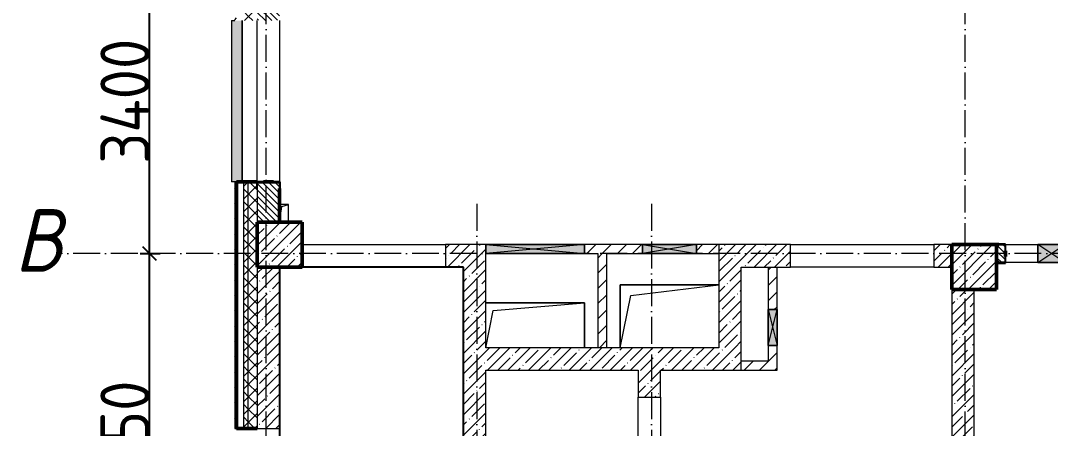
# Model space of a CAD drawing. Header units: millimetres. Extents: x -12989 to 629078, y -109036 to 555275.
# Drawn here: x 511477 to 522968, y 94815 to 99365 of the extents above; entities that cross this region are included whole.
import ezdxf

# ---------------------------------------------------------------- set-up
doc = ezdxf.new("R2010")
doc.units = ezdxf.units.MM
doc.linetypes.add('50_200_ШТРИХ_1Т_ш5_п1_п1_', pattern=[700, 500, -100, 0, -100])
for name, color, linetype, lineweight in [('A-____-____-DIMS', 7, 'Continuous', 9), ('A-DETL-GENF-OTLN', 7, 'Continuous', 9), ('A-FLOR-____-OTLN', 7, 'Continuous', 9), ('A-GENM-____-MCUT', 7, 'Continuous', 25), ('A-GENM-____-OTLN', 7, 'Continuous', 9), ('A-GENM-____-OTLN-1', 7, 'Continuous', 25), ('A-GLAZ-____-OTLN', 7, 'Continuous', 9), ('A-WALL-____-MCUT-1', 7, 'Continuous', 9), ('A-WALL-____-MCUT-2', 7, 'Continuous', 50), ('A-WALL-____-MCUT-3', 7, 'Continuous', 9), ('A-WALL-____-OTLN', 7, 'Continuous', 9), ('A-WALL-____-PATT-1', 7, 'Continuous', 9), ('A-WALL-FNSH-MCUT-1', 7, 'Continuous', 9), ('I-WALL-____-OTLN', 7, 'Continuous', 9), ('S-COLS-____-MCUT', 7, 'Continuous', 50), ('S-COLS-____-OTLN', 7, 'Continuous', 9), ('S-GRID-____-IDEN', 7, 'Continuous', 9), ('S-GRID-____-OTLN-1', 7, '50_200_ШТРИХ_1Т_ш5_п1_п1_', 9)]:
    doc.layers.add(name, color=color, linetype=linetype, lineweight=lineweight)
doc.layers.add('A-GLAZ-____-OTLN-1', color=7, linetype='Continuous', lineweight=9, true_color=0xc0c0c0)
doc.styles.add('ISOCPEUR_I', font='isocpeui.ttf', dxfattribs={"width": 0.9, "height": 2.5})
doc.styles.add('ISOCPEUR_I_9', font='isocpeui.ttf', dxfattribs={"width": 0.9, "height": 250})
doc.styles.add('СПДС', font='isocpeur.ttf', dxfattribs={"width": 0.9})
doc.dimstyles.new('ISO-2_5_0_9К_БОЛЬШОЙ_ОСИ', dxfattribs={"dimscale": 304.8, "dimtxt": 248.995294, "dimasz": 0.492126, "dimexe": 0.393701, "dimexo": 0, "dimgap": 0, "dimtad": 1, "dimdec": 0, "dimzin": 0, "dimdsep": 46, "dimtxsty": 'ISOCPEUR_I_9', "dimblk1": 'OBLIQUE', "dimblk2": 'OBLIQUE', "dimsah": 1, "dimcen": 0.09, "dimdle": 0.393701, "dimazin": 0, "dimtfac": 1, "dimtdec": 4, "dimtix": 1, "dimtmove": 0, "dimatfit": 3, "dimfxl": 1, "dimtvp": 1, "dimtolj": 1, "dimtzin": 0, "dimarcsym": 2})
pattern_1 = [(45, (516567.8, 90784.41), (-114.0493, 114.0493), []), (45, (516681.85, 90784.41), (-114.0493, 114.0493), [201.612, -40.322, 3.353, -36.97])]
pattern_2 = [(135, (516567.8, 90784.41), (-35.35534, -35.35534), [])]
pattern_3 = [(45, (516567.8, 90784.41), (-84.8528, 84.8528), [])]
pattern_4 = [(45, (516567.8, 90784.41), (-70.7107, 70.7107), []), (135, (516567.8, 90784.41), (-70.7107, -70.7107), [])]

# ---------------------------------------------------------------- blocks, each defined once
blk = doc.blocks.new('BSC_Колонна _Прямоугольная - 500х500-V83-АР1_План отверстий 2 этажа в осях 1-64_А-ГГ')
at = {"layer": 'S-COLS-____-OTLN'}
h = blk.add_hatch(dxfattribs=at)
h.set_pattern_fill('FP_112', color=256, style=0, pattern_type=2)
h.set_pattern_definition([(45, (-5550, -5831.04), (-114.0493, 114.0493), []), (45, (-5435.95, -5831.04), (-114.0493, 114.0493), [201.613, -40.323, 3.353, -36.97])])
h.paths.add_polyline_path([(-250, -250), (250, -250), (250, 250), (-250, 250)], flags=0)
at = {"layer": 'S-COLS-____-MCUT'}
for p, q in [((250, 250), (-250, 250)), ((-250, 250), (-250, -250)), ((250, -250), (250, 250)), ((-250, -250), (250, -250))]:
    blk.add_line(p, q, dxfattribs=at)
blk = doc.blocks.new('BSC_Колонна _Прямоугольная - 500х500-V138-АР1_План отверстий 2 этажа в осях 1-64_А-ГГ')
at = {"layer": 'S-COLS-____-OTLN'}
h = blk.add_hatch(dxfattribs=at)
h.set_pattern_fill('FP_168', color=256, style=0, pattern_type=2)
h.set_pattern_definition([(45, (2200, -6081.04), (-114.0493, 114.0493), []), (45, (2314.05, -6081.04), (-114.0493, 114.0493), [201.612, -40.322, 3.353, -36.97])])
h.paths.add_polyline_path([(-250, -250), (250, -250), (250, 250), (-250, 250)], flags=0)
at = {"layer": 'S-COLS-____-MCUT'}
for p, q in [((250, 250), (-250, 250)), ((-250, 250), (-250, -250)), ((250, -250), (250, 250)), ((-250, -250), (250, -250))]:
    blk.add_line(p, q, dxfattribs=at)
blk = doc.blocks.new('Фахверк_СКБ_Уголок - 250_2700-27497298-АР1_План отверстий 2 этажа в осях 1-64_А-ГГ')
at = {"layer": 'A-GENM-____-MCUT'}
for p, q in [((200, 181), (125, 181)), ((125, 181), (125, 106)), ((131, 106), (131, 175)), ((131, 175), (200, 175)), ((200, 175), (200, 181)), ((125, 106), (131, 106)), ((131, -6), (125, -6)), ((125, -6), (125, -81)), ((125, -81), (200, -81)), ((131, -75), (131, -6)), ((200, -75), (131, -75)), ((200, -81), (200, -75))]:
    blk.add_line(p, q, dxfattribs=at)
blk = doc.blocks.new('Фахверк_СКБ_Уголок - 200_3550_зеркало-28264001-АР1_План отверстий 2 этажа в осях 1-64_А-ГГ')
at = {"layer": 'A-GENM-____-MCUT'}
for p, q in [((200, 156), (125, 156)), ((125, 156), (125, 81)), ((131, 81), (131, 150)), ((131, 150), (200, 150)), ((200, 150), (200, 156)), ((125, 81), (131, 81)), ((131, 19), (125, 19)), ((125, 19), (125, -56)), ((131, -50), (131, 19)), ((125, -56), (200, -56)), ((200, -50), (131, -50)), ((200, -56), (200, -50))]:
    blk.add_line(p, q, dxfattribs=at)
blk = doc.blocks.new('AR_Отверстие прямоугольное _в плите_ - AR_Отверстие прямоугольное _в плите_-V159-АР1_План отверстий 2 этажа в осях 1-64_А-ГГ')
at = {"layer": 'A-GENM-____-OTLN'}
for p, q in [((50, 100), (-50, 100)), ((-50, -100), (-25, 75)), ((-25, 75), (50, 100)), ((50, -100), (50, 100))]:
    blk.add_line(p, q, dxfattribs=at)
blk = doc.blocks.new('AR_Отверстие прямоугольное _в плите_ - AR_Отверстие прямоугольное _в плите_-30552744-АР1_План отверстий 2 этажа в осях 1-64_А-ГГ')
at = {"layer": 'A-GENM-____-OTLN'}
for p, q in [((550, 350), (-550, 350)), ((-550, 350), (-550, -350)), ((-433, 233), (550, 350)), ((-550, -350), (-433, 233))]:
    blk.add_line(p, q, dxfattribs=at)
blk = doc.blocks.new('AR_Отверстие прямоугольное _в плите_ - AR_Отверстие прямоугольное _в плите_-30552508-АР1_План отверстий 2 этажа в осях 1-64_А-ГГ')
at = {"layer": 'A-GENM-____-OTLN'}
for p, q in [((550, 250), (-550, 250)), ((-467, 167), (550, 250)), ((550, -250), (550, 250)), ((-550, -250), (-467, 167))]:
    blk.add_line(p, q, dxfattribs=at)
blk = doc.blocks.new('Отлив_СКБ - Отлив витража_120_НВФ-31885689-АР1_План отверстий 2 этажа в осях 1-64_А-ГГ')
at = {"layer": 'A-GLAZ-____-OTLN-1'}
for points in [[(1800, 2), (1800, 120), (0, 120), (0, 2), (1103, 2)], [(1103, 0), (1800, 0), (1800, 2), (0, 2), (0, 0)]]:
    blk.add_hatch(color=256, dxfattribs=at).paths.add_polyline_path(points, flags=0)
at = {"layer": 'A-GLAZ-____-OTLN'}
for p, q in [((0, 83), (0, 120)), ((1800, 120), (0, 120)), ((1800, 120), (1800, 83)), ((0, 2), (1800, 2)), ((1800, 0), (0, 0))]:
    blk.add_line(p, q, dxfattribs=at)
blk = doc.blocks.new('AR_Отверстие прямоугольное _в стене__БезПР - AR_Отверстие прямоугольное _в стене__БезПР-36788922-АР1_План отверстий 2 этажа в осях 1-64_А-ГГ')
at = {"layer": 'A-GLAZ-____-OTLN'}
blk.add_hatch(color=256, dxfattribs=at).paths.add_polyline_path([(300, -50), (300, 50), (-300, 50), (-300, -50)], flags=0)
at = {"layer": 'A-DETL-GENF-OTLN'}
for p, q in [((-300, -50), (-300, 50)), ((-300, 50), (300, 50)), ((300, 50), (-300, -50)), ((-300, 50), (300, -50)), ((300, 50), (-300, 50)), ((-300, 50), (-300, -50)), ((300, 50), (300, -50)), ((300, -50), (300, 50)), ((300, -50), (-300, -50)), ((-300, -50), (300, -50))]:
    blk.add_line(p, q, dxfattribs=at)
at = {"layer": 'A-GLAZ-____-OTLN'}
blk.add_line((300, 50), (-300, 50), dxfattribs=at)
blk = doc.blocks.new('AR_Отверстие прямоугольное _в стене__БезПР - AR_Отверстие прямоугольное _в стене__БезПР-36428349-АР1_План отверстий 2 этажа в осях 1-64_А-ГГ')
at = {"layer": 'A-GLAZ-____-OTLN'}
blk.add_hatch(color=256, dxfattribs=at).paths.add_polyline_path([(-150, 100), (-150, -100), (150, -100), (150, 100)], flags=0)
at = {"layer": 'A-DETL-GENF-OTLN'}
for p, q in [((-150, -100), (-150, 100)), ((-150, 100), (150, 100)), ((150, 100), (-150, -100)), ((-150, 100), (150, -100)), ((150, 100), (-150, 100)), ((-150, 100), (-150, -100)), ((150, 100), (150, -100)), ((150, -100), (150, 100)), ((150, -100), (-150, -100)), ((-150, -100), (150, -100))]:
    blk.add_line(p, q, dxfattribs=at)
at = {"layer": 'A-GLAZ-____-OTLN'}
blk.add_line((150, 100), (-150, 100), dxfattribs=at)
blk = doc.blocks.new('AR_Отверстие прямоугольное _в стене_ - AR_Отверстие прямоугольное _в стене__ОВ-36990253-АР1_План отверстий 2 этажа в осях 1-64_А-ГГ')
at = {"layer": 'A-GLAZ-____-OTLN'}
blk.add_hatch(color=256, dxfattribs=at).paths.add_polyline_path([(550, -50), (550, 50), (-550, 50), (-550, -50)], flags=0)
at = {"layer": 'A-DETL-GENF-OTLN'}
for p, q in [((-550, -50), (-550, 50)), ((-550, 50), (550, 50)), ((550, 50), (-550, -50)), ((-550, 50), (550, -50)), ((550, 50), (-550, 50)), ((-550, 50), (-550, -50)), ((550, 50), (550, -50)), ((550, -50), (550, 50)), ((550, -50), (-550, -50)), ((-550, -50), (550, -50))]:
    blk.add_line(p, q, dxfattribs=at)
blk = doc.blocks.new('AR_Отверстие прямоугольное _в стене_ - AR_Отверстие прямоугольное _в стене__ОВ-36989221-АР1_План отверстий 2 этажа в осях 1-64_А-ГГ')
at = {"layer": 'A-GLAZ-____-OTLN'}
blk.add_hatch(color=256, dxfattribs=at).paths.add_polyline_path([(-200, -50), (200, -50), (200, 50), (-200, 50)], flags=0)
at = {"layer": 'A-DETL-GENF-OTLN'}
for p, q in [((-200, -50), (-200, 50)), ((-200, 50), (200, 50)), ((200, 50), (-200, -50)), ((-200, 50), (200, -50)), ((200, 50), (-200, 50)), ((-200, 50), (-200, -50)), ((200, 50), (200, -50)), ((200, -50), (200, 50)), ((200, -50), (-200, -50)), ((-200, -50), (200, -50))]:
    blk.add_line(p, q, dxfattribs=at)
blk = doc.blocks.new('_Oblique')
at = {"color": 0, "linetype": 'ByBlock', "lineweight": -2}
blk.add_line((-0.5, -0.5), (0.5, 0.5), dxfattribs=at)
blk = doc.blocks.new('*D2946')
at = {"layer": 'A-____-____-DIMS', "color": 0, "lineweight": -2, "transparency": 16777216}
for p, q in [((280119, -85152), (280119, -80762)), ((280013, -80882), (280239, -80882)), ((280013, -85032), (280239, -85032))]:
    blk.add_line(p, q, dxfattribs=at)
at = {"layer": 'Defpoints', "color": 0, "transparency": 16777216}
for p in [(280013, -80882), (280119, -80882), (280013, -85032)]:
    blk.add_point(p, dxfattribs=at)
at = {"layer": 'A-____-____-DIMS', "color": 0, "lineweight": -2, "transparency": 16777216, "xscale": 150, "yscale": 150, "zscale": 150}
for p, rotation in [((280119, -80882), 90), ((280119, -85032), 270)]:
    blk.add_blockref('_Oblique', p, dxfattribs=dict(at, rotation=rotation))
at = {"layer": 'A-____-____-DIMS', "color": 0, "transparency": 16777216, "insert": (279845, -82957), "char_height": 548.6, "attachment_point": 5, "rotation": 90, "style": 'СПДС'}
blk.add_mtext('\\A1;4150', dxfattribs=at)
blk = doc.blocks.new('*D2947')
at = {"layer": 'A-____-____-DIMS', "color": 0, "lineweight": -2, "transparency": 16777216}
for p, q in [((280119, -81002), (280119, -77362)), ((280013, -77482), (280239, -77482)), ((280013, -80882), (280239, -80882))]:
    blk.add_line(p, q, dxfattribs=at)
at = {"layer": 'Defpoints', "color": 0, "transparency": 16777216}
for p in [(280013, -77482), (280119, -77482), (280013, -80882)]:
    blk.add_point(p, dxfattribs=at)
at = {"layer": 'A-____-____-DIMS', "color": 0, "lineweight": -2, "transparency": 16777216, "xscale": 150, "yscale": 150, "zscale": 150}
for p, rotation in [((280119, -77482), 90), ((280119, -80882), 270)]:
    blk.add_blockref('_Oblique', p, dxfattribs=dict(at, rotation=rotation))
at = {"layer": 'A-____-____-DIMS', "color": 0, "transparency": 16777216, "insert": (279845, -79182), "char_height": 548.6, "attachment_point": 5, "rotation": 90, "style": 'СПДС'}
blk.add_mtext('\\A1;3400', dxfattribs=at)
blk = doc.blocks.new('3эт')
at = {"layer": 'S-GRID-____-OTLN-1', "color": 251, "ltscale": 0.6, "true_color": 0x636466}
for p, q in [((281420.7, -91346.1), (281420.7, -36982.5)), ((289220.7, -91346.1), (289220.7, -36982.5)), ((283770.7, -80328.4), (283770.7, -91346.1)), ((285720.7, -80328.4), (285720.7, -91346.1)), ((374089.5, -80882.4), (279101.9, -80882.4))]:
    blk.add_line(p, q, dxfattribs=at)
at = {"layer": 'S-GRID-____-IDEN', "insert": (278611.9, -80385.4), "char_height": 700, "width": 223.671, "attachment_point": 1, "style": 'ISOCPEUR_I'}
blk.add_mtext('\\fISOCPEUR|b0|i1|c204|p34|;\\W.9;В', dxfattribs=at)
at = {"layer": 'A-____-____-DIMS'}
for base, p1, p2, override, picture, middle in [((280119.3, -77482.4), (280013.2, -80882.4), (280013.2, -77482.4), {"dimtxt": 1.8, "dimpost": '<>', "dimtxsty": 'СПДС', "dimfxl": 3400}, '*D2947', (279845, -79182.4)), ((280119.3, -80882.4), (280013.2, -85032.4), (280013.2, -80882.4), {"dimtxt": 1.8, "dimpost": '<>', "dimtxsty": 'СПДС', "dimfxl": 4150}, '*D2946', (279845, -82957.4))]:
    dim = blk.add_linear_dim(base=base, p1=p1, p2=p2, angle=90, dimstyle='ISO-2_5_0_9К_БОЛЬШОЙ_ОСИ', override=override, dxfattribs=at)
    dim.commit()
    dim.dimension.update_dxf_attribs({"geometry": picture, "text_midpoint": middle})

msp = doc.modelspace()

# ---------------------------------------------------------------- hatches: boundary and pattern name
at = {"layer": 'A-WALL-____-PATT-1'}
h = msp.add_hatch(dxfattribs=at)
h.set_pattern_fill('FP_3', color=256, style=0, pattern_type=2)
h.set_pattern_definition([(45, (516567.8, 90784.41), (-85.5366, 85.5366), []), (45, (516624.82, 90784.41), (-85.5366, 85.5366), [])])
h.paths.add_polyline_path([(513867.7976, 88615.4504), (513887.7976, 88615.4504), (513887.7976, 93015.4504), (513867.7976, 93015.4504), (513867.7976, 91520.317)], flags=0)
h.paths.add_polyline_path([(513867.7976, 94815.4504), (513887.7976, 94815.4504), (513887.7976, 97565.4504), (513867.7976, 97565.4504), (513867.7976, 94960.293)], flags=0)
h.paths.add_polyline_path([(513887.7976, 99365.4504), (513887.7976, 100280.4504), (513867.7976, 100280.4504), (513867.7976, 99365.4504)], flags=0)
h = msp.add_hatch(dxfattribs=at)
h.set_pattern_fill('FP_1', color=256, style=0, pattern_type=2)
h.set_pattern_definition(pattern_4)
h.paths.add_polyline_path([(513967.7976, 88715.4504), (514017.7976, 88715.4504), (514017.7976, 93015.4504), (513967.7976, 93015.4504), (513967.7976, 91520.317)], flags=0)
h.paths.add_polyline_path([(514017.7976, 94815.4504), (514017.7976, 97565.4504), (513967.7976, 97565.4504), (513967.7976, 94815.4504)], flags=0)
h.paths.add_polyline_path([(514017.7976, 99365.4504), (514017.7976, 100300.4504), (513967.7976, 100300.4504), (513967.7976, 99365.4504)], flags=0)
h = msp.add_hatch(dxfattribs=at)
h.set_pattern_fill('FP_1', color=256, style=0, pattern_type=2)
h.set_pattern_definition(pattern_4)
h.paths.add_polyline_path([(514017.7976, 88765.4504), (514117.7976, 88765.4504), (514117.7976, 93015.4504), (514017.7976, 93015.4504), (514017.7976, 91520.317)], flags=0)
h.paths.add_polyline_path([(514117.7976, 94815.4504), (514117.7976, 97490.4504), (514111.7976, 97490.4504), (514111.7976, 97565.4504), (514017.7976, 97565.4504), (514017.7976, 94815.4504)], flags=0)
h.paths.add_polyline_path([(514111.7976, 99365.4504), (514111.7976, 99440.4504), (514117.7976, 99440.4504), (514117.7976, 100300.4504), (514017.7976, 100300.4504), (514017.7976, 99365.4504)], flags=0)
h = msp.add_hatch(dxfattribs=at)
h.set_pattern_fill('FP_6', color=256, style=0, pattern_type=2)
h.set_pattern_definition(pattern_2)
h.paths.add_polyline_path([(514117.7976, 97115.4504), (514367.7976, 97115.4504), (514367.7976, 97559.4504), (514298.7976, 97559.4504), (514298.7976, 97565.4504), (514186.7976, 97565.4504), (514186.7976, 97559.4504), (514117.7976, 97559.4504), (514117.7976, 97490.4504)], flags=0)
h.paths.add_polyline_path([(514186.7976, 99365.4504), (514298.7976, 99365.4504), (514298.7976, 99371.4504), (514367.7976, 99371.4504), (514367.7976, 99765.4504), (514117.7976, 99765.4504), (514117.7976, 99371.4504), (514186.7976, 99371.4504)], flags=0)
h = msp.add_hatch(dxfattribs=at)
h.set_pattern_fill('FP_25', color=256, style=0, pattern_type=2)
h.set_pattern_definition(pattern_1)
h.paths.add_polyline_path([(516217.7976, 96615.4504), (516667.7976, 96615.4504), (516667.7976, 96865.4504), (516217.7976, 96865.4504)], flags=0)
h = msp.add_hatch(dxfattribs=at)
h.set_pattern_fill('FP_4', color=256, style=0, pattern_type=2)
h.set_pattern_definition(pattern_3)
h.paths.add_polyline_path([(519017.7976, 96765.4504), (519267.7976, 96765.4504), (519267.7976, 96865.4504), (519017.7976, 96865.4504), (519017.7976, 96845.4504)], flags=0)
h.paths.add_polyline_path([(517767.7976, 96765.4504), (518417.7976, 96765.4504), (518417.7976, 96865.4504), (517767.7976, 96865.4504), (517767.7976, 96777.4504)], flags=0)
h = msp.add_hatch(dxfattribs=at)
h.set_pattern_fill('FP_25', color=256, style=0, pattern_type=2)
h.set_pattern_definition(pattern_1)
h.paths.add_polyline_path([(519517.7976, 95715.4504), (519517.7976, 96865.4504), (519267.7976, 96865.4504), (519267.7976, 95715.4504)], flags=0)
h = msp.add_hatch(dxfattribs=at)
h.set_pattern_fill('FP_25', color=256, style=0, pattern_type=2)
h.set_pattern_definition(pattern_1)
h.paths.add_polyline_path([(521867.7976, 96615.4504), (521867.7976, 96865.4504), (521667.7976, 96865.4504), (521667.7976, 96615.4504)], flags=0)
h.paths.add_polyline_path([(519517.7976, 96615.4504), (520067.7976, 96615.4504), (520067.7976, 96865.4504), (519517.7976, 96865.4504)], flags=0)
h = msp.add_hatch(dxfattribs=at)
h.set_pattern_fill('FP_6', color=256, style=0, pattern_type=2)
h.set_pattern_definition(pattern_2)
h.paths.add_polyline_path([(526442.7976, 96665.4504), (526967.7976, 96665.4504), (526967.7976, 96865.4504), (526373.7976, 96865.4504), (526373.7976, 96796.4504), (526367.7976, 96796.4504), (526367.7976, 96734.4504), (526373.7976, 96734.4504), (526373.7976, 96665.4504)], flags=0)
h.paths.add_polyline_path([(525211.7976, 96665.4504), (525211.7976, 96734.4504), (525217.7976, 96734.4504), (525217.7976, 96796.4504), (525211.7976, 96796.4504), (525211.7976, 96865.4504), (523623.7976, 96864.7004), (523623.7976, 96796.4504), (523617.7976, 96796.4504), (523617.7976, 96734.4504), (523623.7976, 96734.4504), (523623.9652, 96665.4504), (525142.7976, 96665.4504)], flags=0)
h.paths.add_polyline_path([(522461.7976, 96665.4504), (522461.7976, 96734.4504), (522467.7976, 96734.4504), (522467.7976, 96796.4504), (522461.7976, 96796.4504), (522461.7976, 96865.4504), (522367.7976, 96865.4504), (522367.7976, 96665.4504), (522392.7976, 96665.4504)], flags=0)
h = msp.add_hatch(dxfattribs=at)
h.set_pattern_fill('FP_4', color=256, style=0, pattern_type=2)
h.set_pattern_definition(pattern_3)
h.paths.add_polyline_path([(518017.7976, 95715.4504), (518017.7976, 96765.4504), (517917.7976, 96765.4504), (517917.7976, 95715.4504)], flags=0)
h = msp.add_hatch(dxfattribs=at)
h.set_pattern_fill('FP_25', color=256, style=0, pattern_type=2)
h.set_pattern_definition(pattern_1)
h.paths.add_polyline_path([(514117.7976, 88865.4504), (514367.7976, 88865.4504), (514367.7976, 93015.4504), (514117.7976, 93015.4504), (514117.7976, 91520.317)], flags=0)
h.paths.add_polyline_path([(514367.7976, 94815.4504), (514367.7976, 96615.4504), (514117.7976, 96615.4504), (514117.7976, 94815.4504)], flags=0)
h = msp.add_hatch(dxfattribs=at)
h.set_pattern_fill('FP_25', color=256, style=0, pattern_type=2)
h.set_pattern_definition(pattern_1)
h.paths.add_polyline_path([(516554.108, 92515.4504), (516667.7976, 92515.4504), (516667.7976, 96615.4504), (516417.7976, 96615.4504), (516417.7976, 92515.4504)], flags=0)
h = msp.add_hatch(dxfattribs=at)
h.set_pattern_fill('FP_4', color=256, style=0, pattern_type=2)
h.set_pattern_definition(pattern_3)
h.paths.add_polyline_path([(519917.7976, 95465.4504), (519917.7976, 95740.4504), (519817.7976, 95740.4504), (519817.7976, 95465.4504)], flags=0)
h.paths.add_polyline_path([(519917.7976, 96140.4504), (519917.7976, 96615.4504), (519817.7976, 96615.4504), (519817.7976, 96140.4504), (519872.5595, 96140.4504)], flags=0)
h = msp.add_hatch(dxfattribs=at)
h.set_pattern_fill('FP_25', color=256, style=0, pattern_type=2)
h.set_pattern_definition(pattern_1)
h.paths.add_polyline_path([(522117.7976, 92765.4504), (522117.7976, 96365.4504), (521867.7976, 96365.4504), (521867.7976, 92765.4504)], flags=0)
h = msp.add_hatch(dxfattribs=at)
h.set_pattern_fill('FP_25', color=256, style=0, pattern_type=2)
h.set_pattern_definition(pattern_1)
h.paths.add_polyline_path([(519517.7976, 95465.4504), (519517.7976, 95715.4504), (516667.7976, 95715.4504), (516667.7976, 95465.4504), (518617.7976, 95465.4504)], flags=0)
h = msp.add_hatch(dxfattribs=at)
h.set_pattern_fill('FP_4', color=256, style=0, pattern_type=2)
h.set_pattern_definition(pattern_3)
h.paths.add_polyline_path([(519817.7976, 95465.4504), (519817.7976, 95565.4504), (519517.7976, 95565.4504), (519517.7976, 95465.4504)], flags=0)
h = msp.add_hatch(dxfattribs=at)
h.set_pattern_fill('FP_25', color=256, style=0, pattern_type=2)
h.set_pattern_definition(pattern_1)
h.paths.add_polyline_path([(518367.7976, 92765.4504), (518617.7976, 92765.4504), (518617.7976, 93815.4504), (518367.7976, 93815.4504)], flags=0)
h.paths.add_polyline_path([(518617.7976, 95165.4504), (518617.7976, 95465.4504), (518367.7976, 95465.4504), (518367.7976, 95165.4504)], flags=0)

# ---------------------------------------------------------------- linework, layer by layer
msp.add_lwpolyline([(516417.7976, 96615.4504), (514367.7976, 96615.4504), (514367.7976, 89115.4504), (516417.7976, 89115.4504)], close=True)
at = {"layer": 'A-FLOR-____-OTLN'}
for p, q in [((518167.7976, 96415.4504), (519267.7976, 96415.4504)), ((518167.7976, 95715.4504), (518167.7976, 96415.4504)), ((516667.7976, 96215.4504), (517767.7976, 96215.4504)), ((517767.7976, 96215.4504), (517767.7976, 95715.4504))]:
    msp.add_line(p, q, dxfattribs=at)
at = {"layer": 'A-WALL-____-MCUT-1'}
for p, q in [((516667.7976, 96865.4504), (516217.7976, 96865.4504)), ((516217.7976, 96865.4504), (516217.7976, 96615.4504)), ((519267.7976, 96865.4504), (519267.7976, 95715.4504)), ((520067.7976, 96865.4504), (519267.7976, 96865.4504)), ((520067.7976, 96615.4504), (520067.7976, 96865.4504)), ((521867.7976, 96865.4504), (521667.7976, 96865.4504)), ((521667.7976, 96865.4504), (521667.7976, 96615.4504)), ((516667.7976, 95715.4504), (516667.7976, 96765.4504)), ((514117.7976, 96615.4504), (514117.7976, 94815.4504)), ((514367.7976, 94815.4504), (514367.7976, 96615.4504)), ((516217.7976, 96615.4504), (516417.7976, 96615.4504)), ((516417.7976, 96615.4504), (516417.7976, 92515.4504)), ((519517.7976, 95465.4504), (519517.7976, 96615.4504)), ((519517.7976, 96615.4504), (520067.7976, 96615.4504)), ((521667.7976, 96615.4504), (521867.7976, 96615.4504)), ((521867.7976, 96365.4504), (521867.7976, 93375.4504)), ((522117.7976, 89365.4504), (522117.7976, 96365.4504)), ((519267.7976, 95715.4504), (516667.7976, 95715.4504)), ((516667.7976, 92765.4504), (516667.7976, 95465.4504)), ((516667.7976, 95465.4504), (518367.7976, 95465.4504)), ((518367.7976, 95465.4504), (518367.7976, 95165.4504)), ((518617.7976, 95465.4504), (519517.7976, 95465.4504)), ((518617.7976, 95165.4504), (518617.7976, 95465.4504)), ((518367.7976, 95165.4504), (518617.7976, 95165.4504)), ((514117.7976, 94815.4504), (514367.7976, 94815.4504))]:
    msp.add_line(p, q, dxfattribs=at)
at = {"layer": 'A-WALL-____-MCUT-2'}
for p, q in [((513887.7976, 94815.4504), (513887.7976, 97565.4504)), ((514111.7976, 97565.4504), (513887.7976, 97565.4504)), ((514298.7976, 97565.4504), (514186.7976, 97565.4504)), ((514367.7976, 97115.4504), (514367.7976, 97490.4504)), ((522392.7976, 96865.4504), (522367.7976, 96865.4504)), ((522467.7976, 96734.4504), (522467.7976, 96796.4504)), ((522367.7976, 96665.4504), (522392.7976, 96665.4504)), ((513887.7976, 94815.4504), (514117.7976, 94815.4504))]:
    msp.add_line(p, q, dxfattribs=at)
at = {"layer": 'A-WALL-____-MCUT-3'}
for p, q in [((513967.7976, 94815.4504), (513967.7976, 97565.4504)), ((514017.7976, 94815.4504), (514017.7976, 97565.4504)), ((514117.7976, 97490.4504), (514117.7976, 97115.4504))]:
    msp.add_line(p, q, dxfattribs=at)
at = {"layer": 'A-WALL-____-OTLN'}
for p, q in [((514117.7976, 97565.4504), (514117.7976, 99365.4504)), ((514367.7976, 99365.4504), (514367.7976, 97565.4504)), ((514617.7976, 96865.4504), (516217.7976, 96865.4504)), ((520067.7976, 96865.4504), (521667.7976, 96865.4504)), ((516217.7976, 96615.4504), (514617.7976, 96615.4504)), ((521667.7976, 96615.4504), (520067.7976, 96615.4504)), ((518367.7976, 93815.4504), (518367.7976, 95165.4504)), ((518617.7976, 95165.4504), (518617.7976, 93815.4504)), ((514367.7976, 94815.4504), (514367.7976, 93015.4504))]:
    msp.add_line(p, q, dxfattribs=at)
at = {"layer": 'A-WALL-FNSH-MCUT-1'}
for p, q in [((513867.7976, 97565.4504), (513867.7976, 94815.4504)), ((513887.7976, 97565.4504), (513867.7976, 97565.4504)), ((518417.7976, 96865.4504), (517767.7976, 96865.4504)), ((519267.7976, 96865.4504), (519017.7976, 96865.4504)), ((517767.7976, 96765.4504), (517917.7976, 96765.4504)), ((517917.7976, 96765.4504), (517917.7976, 95715.4504)), ((518017.7976, 96765.4504), (518417.7976, 96765.4504)), ((518017.7976, 95715.4504), (518017.7976, 96765.4504)), ((519017.7976, 96765.4504), (519267.7976, 96765.4504)), ((519817.7976, 96615.4504), (519817.7976, 96140.4504)), ((519917.7976, 96140.4504), (519917.7976, 96615.4504)), ((519817.7976, 95740.4504), (519817.7976, 95565.4504)), ((519917.7976, 95465.4504), (519917.7976, 95740.4504)), ((519817.7976, 95565.4504), (519517.7976, 95565.4504)), ((519517.7976, 95465.4504), (519917.7976, 95465.4504)), ((513867.7976, 94815.4504), (513887.7976, 94815.4504))]:
    msp.add_line(p, q, dxfattribs=at)
at = {"layer": 'I-WALL-____-OTLN'}
for p, q in [((522467.7976, 96865.4504), (522827.7976, 96865.4504)), ((522827.7976, 96665.4504), (522467.7976, 96665.4504))]:
    msp.add_line(p, q, dxfattribs=at)

# ---------------------------------------------------------------- block references
msp.add_blockref('3эт', (232797.0902, 177647.8646))
at = {"layer": 'A-GENM-____-OTLN'}
for name, p in [('AR_Отверстие прямоугольное _в плите_ - AR_Отверстие прямоугольное _в плите_-V159-АР1_План отверстий 2 этажа в осях 1-64_А-ГГ', (514417.7976, 97215.4504)), ('AR_Отверстие прямоугольное _в плите_ - AR_Отверстие прямоугольное _в плите_-30552744-АР1_План отверстий 2 этажа в осях 1-64_А-ГГ', (518717.7976, 96065.4504)), ('AR_Отверстие прямоугольное _в плите_ - AR_Отверстие прямоугольное _в плите_-30552508-АР1_План отверстий 2 этажа в осях 1-64_А-ГГ', (517217.7976, 95965.4504))]:
    msp.add_blockref(name, p, dxfattribs=at)
at = {"layer": 'A-GENM-____-OTLN-1'}
for name, p, rotation in [('Фахверк_СКБ_Уголок - 250_2700-27497298-АР1_План отверстий 2 этажа в осях 1-64_А-ГГ', (514192.7976, 97690.4504), 269.9999999999999), ('Фахверк_СКБ_Уголок - 200_3550_зеркало-28264001-АР1_План отверстий 2 этажа в осях 1-64_А-ГГ', (522592.7976, 96815.4504), 180)]:
    msp.add_blockref(name, p, dxfattribs=dict(at, rotation=rotation))
at = {"layer": 'A-GLAZ-____-OTLN'}
for name, p, rotation in [('Отлив_СКБ - Отлив витража_120_НВФ-31885689-АР1_План отверстий 2 этажа в осях 1-64_А-ГГ', (513950.7976, 97565.4504), 90), ('AR_Отверстие прямоугольное _в стене__БезПР - AR_Отверстие прямоугольное _в стене__БезПР-36428349-АР1_План отверстий 2 этажа в осях 1-64_А-ГГ', (522977.7976, 96765.4504), 180), ('AR_Отверстие прямоугольное _в стене_ - AR_Отверстие прямоугольное _в стене__ОВ-36989221-АР1_План отверстий 2 этажа в осях 1-64_А-ГГ', (519867.7976, 95940.4504), 89.99999999999993)]:
    msp.add_blockref(name, p, dxfattribs=dict(at, rotation=rotation))
for name, p in [('AR_Отверстие прямоугольное _в стене_ - AR_Отверстие прямоугольное _в стене__ОВ-36990253-АР1_План отверстий 2 этажа в осях 1-64_А-ГГ', (517217.7976, 96815.4504)), ('AR_Отверстие прямоугольное _в стене__БезПР - AR_Отверстие прямоугольное _в стене__БезПР-36788922-АР1_План отверстий 2 этажа в осях 1-64_А-ГГ', (518717.7976, 96815.4504))]:
    msp.add_blockref(name, p, dxfattribs=at)
at = {"layer": 'S-COLS-____-OTLN'}
for name, p in [('BSC_Колонна _Прямоугольная - 500х500-V138-АР1_План отверстий 2 этажа в осях 1-64_А-ГГ', (514367.7976, 96865.4504)), ('BSC_Колонна _Прямоугольная - 500х500-V83-АР1_План отверстий 2 этажа в осях 1-64_А-ГГ', (522117.7976, 96615.4504))]:
    msp.add_blockref(name, p, dxfattribs=at)

doc.saveas('drawing.dxf')
